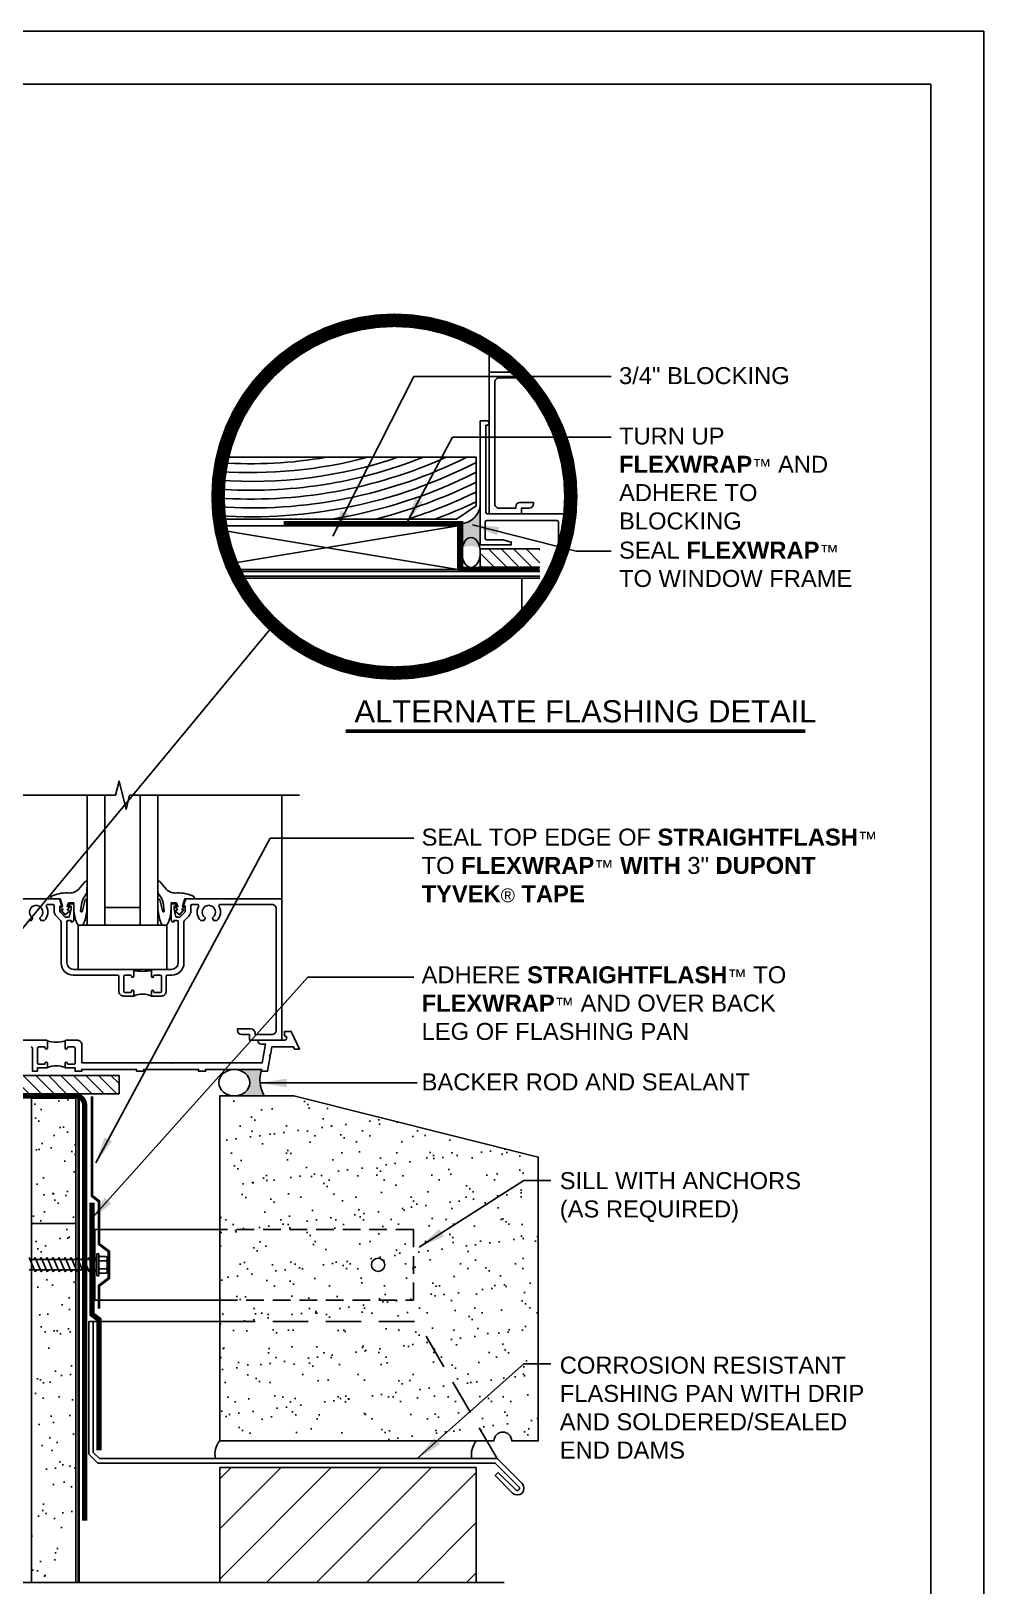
# Model space of a CAD drawing. Extents: x 0 to 848, y 0 to 627.
# Drawn here: x 12.04 to 25.5, y 11.03 to 33 of the extents above; entities that cross this region are included whole.
import ezdxf
from ezdxf.enums import TextEntityAlignment as Align

# ---------------------------------------------------------------- set-up
doc = ezdxf.new("R2010")
doc.units = 0
doc.header["$LTSCALE"] = 2
doc.header["$MEASUREMENT"] = 0
for name, pattern in [('CENTER', [2, 1.25, -0.25, 0.25, -0.25]), ('DASHED', [0.75, 0.5, -0.25]), ('DASHED2', [0.375, 0.25, -0.125]), ('HIDDEN', [0.375, 0.25, -0.125])]:
    doc.linetypes.add(name, pattern=pattern)
doc.layers.get('0').update_dxf_attribs({"linetype": 'CONTINUOUS'})
doc.layers.get('DEFPOINTS').update_dxf_attribs({"linetype": 'CONTINUOUS'})
for name, color, linetype in [('8X11-TTB$0$B', 7, 'CONTINUOUS'), ('A-ANNO-TXT0', 252, 'CONTINUOUS'), ('A-BACKER_ROD', 252, 'CONTINUOUS'), ('A-DENSGLASS', 7, 'CONTINUOUS'), ('A-FASTENERS', 8, 'CONTINUOUS'), ('A-GLAZING', 252, 'CONTINUOUS'), ('A-GYP_BOARD', 252, 'CONTINUOUS'), ('A-MASONRY', 13, 'CONTINUOUS'), ('A-METAL_STUD', 252, 'CONTINUOUS'), ('A-SEALANT', 252, 'CONTINUOUS'), ('A-WINDOW_FRAME', 252, 'CONTINUOUS'), ('A-WINDOW_GASKET', 252, 'CONTINUOUS'), ('A-WOOD_FINISH', 252, 'CONTINUOUS'), ('A-WOOD_FRAMING', 252, 'CONTINUOUS'), ('DUPONT_FLASHING', 251, 'CENTER'), ('FLASHING', 124, 'CONTINUOUS'), ('HATCH', 252, 'CONTINUOUS'), ('TEXT', 7, 'CONTINUOUS'), ('TYVEK', 160, 'DASHED'), ('TYVEK_TAPE', 130, 'CONTINUOUS')]:
    doc.layers.add(name, color=color, linetype=linetype)
doc.styles.add('DETAILS', font='sanss___.ttf', dxfattribs={"height": 1})
doc.styles.get("Standard").update_dxf_attribs({"font": 'ARIAL.TTF', "height": 0.09375})
doc.styles.add('SWISSBT', font='swiss.ttf')
doc.dimstyles.new('ARCH_1_1-2_IN', dxfattribs={"dimscale": 0, "dimtxt": 0.09375, "dimasz": 0.09375, "dimexe": 0.0625, "dimexo": 0.0625, "dimgap": 0.0625, "dimtad": 1, "dimdec": 4, "dimlfac": 8, "dimzin": 3, "dimtxsty": 'STANDARD', "dimblk1": 'ARCHTICK', "dimblk2": 'ARCHTICK', "dimsah": 1, "dimcen": 0.0625, "dimdle": 0.0625, "dimclrd": 256, "dimclre": 256, "dimclrt": 256, "dimazin": 3, "dimtfac": 1, "dimtdec": 4, "dimtmove": 0, "dimatfit": 3, "dimtolj": 1, "dimtzin": 0})

# ---------------------------------------------------------------- blocks, each defined once
blk = doc.blocks.new('DETAIL_TITLE')
at = {"color": 0, "linetype": 'BYBLOCK'}
blk.add_lwpolyline([(0.34375, 0), (0.59375, 0)], dxfattribs=at)
at = {"color": 0, "linetype": 'BYBLOCK', "style": 'SWISSBT'}
for tag, p in [('TITLE 1', (0.34375, 0.3125)), ('TITLE 2', (0.34375, 0.0625))]:
    blk.add_attdef(tag, p, '', height=0.15625, dxfattribs=at)
blk.add_attdef('SCALE', text='', height=0.09375, dxfattribs=at).set_placement((0.34375, -0.0625), align=Align.TOP_LEFT)

msp = doc.modelspace()

# ---------------------------------------------------------------- hatches: boundary and pattern name
at = {"layer": 'A-ANNO-TXT0', "linetype": 'CONTINUOUS'}
h = msp.add_hatch(dxfattribs=at)
h.set_pattern_fill('AR-SAND', color=256, scale=0.25, style=0)
h.set_pattern_definition([(37.50000000000001, (-3.3065503154628, 9.334180877634267), (-0.01574833952740204, 0.4817059422532897), [0, -0.38, 0, -0.425, 0, -0.40625]), (7.499999999999999, (-3.3065503154628, 9.334180877634267), (0.4424441763169318, 0.7055365163074351), [0, -0.205, 0, -0.3425, 0, -0.13125]), (327.5, (-3.614050315462801, 9.334180877634267), (0.7785354654378738, 0.001414763384241124), [0, -0.125, 0, -0.45, 0, -0.5875]), (317.5, (-3.614050315462801, 9.334180877634267), (0.7515316511430733, 0.2194188912335623), [0, -0.0625, 0, -0.295, 0, -0.3375])])
h.paths.add_polyline_path([(12.66802850732847, 15.47255728246718), (12.66339392349869, 15.46567448588543), (12.65115102931827, 15.49538334819), (12.59902513950601, 15.49538334819), (12.57902044937782, 15.46567448588543), (12.56677644814431, 15.49538334819), (12.51465178074091, 15.49538334819), (12.4946393458622, 15.46567448588532), (12.48239755873442, 15.49538334819023), (12.43027067722551, 15.49538334819023), (12.41025824234657, 15.46567448588566), (12.39801645521857, 15.49538334819023), (12.34588957370966, 15.49538334819023), (12.32587713883095, 15.46567448588554), (12.31363535170271, 15.49538334819012), (12.26150847019426, 15.49538334819012), (12.24149603531532, 15.46567448588543), (12.22925424818709, 15.49538334819023), (12.17712736667863, 15.49538334819023), (12.15711493179947, 15.46567448588566), (12.14487314467146, 15.49538334819023), (12.09274626316301, 15.49538334819023), (12.07273382828384, 15.46567448588566), (12.06049204115607, 15.49538334819023), (12.0430285073287, 15.49538334819034), (12.0430285073287, 11.07751068259087), (12.6680285073287, 11.07751068259087)])
h.paths.add_polyline_path([(12.6680285073287, 17.92126068259178), (12.0430285073287, 17.92126068259178), (12.0430285073287, 15.64075383158867), (12.05272109109364, 15.64075383158878), (12.07274908707313, 15.67041691752617), (12.08497201166301, 15.64075383158867), (12.1371021946095, 15.64075383158867), (12.15713019058876, 15.67041691752594), (12.16935311517864, 15.64075383158867), (12.22148329812512, 15.64075383158867), (12.24151129410438, 15.67041691752594), (12.25373421869426, 15.64075383158867), (12.30586440164029, 15.64075383158867), (12.32589239761978, 15.67041691752617), (12.33811532220966, 15.64075383158855), (12.39024550515592, 15.64075383158844), (12.41027350113563, 15.67041691752628), (12.42249642572574, 15.64075383158855), (12.47461908269975, 15.64075383158855), (12.49463934586197, 15.67041691752628), (12.50686448114561, 15.64075383158855), (12.5589924533981, 15.64075383158844), (12.57902044937759, 15.67041691752617), (12.59124447931458, 15.64075383158855), (12.64337366033647, 15.64075383158855), (12.66802850732847, 15.67728376324716)])
at = {"layer": 'A-MASONRY'}
h = msp.add_hatch(dxfattribs=at)
h.set_pattern_fill('ANSI31', color=256, scale=4, style=0)
h.set_pattern_definition([(45, (-1589.356746351743, -571.8714273255671), (-0.3535533905932737, 0.3535533905932738), [])])
h.paths.add_polyline_path([(14.7028933719007, 11.07751068259087), (18.3278933719007, 11.07751068259087), (18.3278933719007, 12.70251068259189), (14.7028933719007, 12.70251068259189)])
at = {"layer": 'HATCH'}
h = msp.add_hatch(color=7, dxfattribs=at)
h.dxf.hatch_style = 1
edge = h.paths.add_edge_path()
edge.add_arc((18.097462862032, 26.32949005288891), 0.2889880219003743, 271.59419064919456, 353.6453097169782, ccw=False)
edge.add_line((18.10550259139768, 26.04061388642027), (18.10550259139768, 25.74167624474627))
edge.add_line((18.10550259139768, 25.74167624474627), (18.14150359630371, 25.74167624474627))
edge.add_ellipse((18.25382376387893, 25.63271722783931), major_axis=(0, -0.2123889895917728), ratio=0.6160936501337699, start_angle=120.8649546984258, end_angle=239.1350453015742, ccw=False)
edge.add_line((18.36614393145414, 25.74167624474627), (18.38467527172475, 25.74167624474627))
edge.add_line((18.38467527172475, 25.74167624474627), (18.38467527172475, 26.29750398529104))
h = msp.add_hatch(dxfattribs=at)
h.set_pattern_fill('ANSI31', color=256, angle=90, style=0)
h.set_pattern_definition([(135, (-1581.926422967397, -546.1228898007553), (-0.08838834764831845, -0.08838834764831843), [])])
h.paths.add_polyline_path([(19.22495167427246, 25.68257934536247), (18.38467527172475, 25.68257934536258), (18.38467527172452, 25.42382624474637), (19.22495167427292, 25.42382624474637)])
h = msp.add_hatch(dxfattribs=at)
h.set_pattern_fill('ANSI31', color=256, angle=90, style=0)
h.set_pattern_definition([(135, (-1588.356746351743, -591.1819520058964), (-0.08838834764831845, -0.08838834764831843), [])])
h.paths.add_polyline_path([(13.28091699896709, 18.24251378320788), (13.28091699896709, 17.98376068259178), (10.8045517907567, 17.98376068259178), (10.8045517907567, 18.24251378320788)])
h = msp.add_hatch(color=7, dxfattribs=at)
h.dxf.hatch_style = 1
edge = h.paths.add_edge_path()
edge.add_ellipse((14.90911992719634, 18.14001068259178), major_axis=(0.2173511991718442, 0), ratio=0.8626591466456877, start_angle=-90, end_angle=90, ccw=False)
edge.add_line((14.90911992719703, 17.95251068259178), (15.33158773348828, 17.95251068259178))
edge.add_arc((15.7352882222965, 18.1807705414151), 0.463763568873207, 161.5539522798519, 209.4846354654234, ccw=False)
edge.add_line((15.29535188737805, 18.32751068259178), (14.90911992719793, 18.32751068259178))
h = msp.add_hatch(dxfattribs=at)
h.set_pattern_fill('AR-SAND', color=256, scale=0.25, style=0)
h.set_pattern_definition([(37.50000000000001, (-1588.481746351743, -591.1819520058964), (-0.01574833952740204, 0.4817059422532897), [0, -0.38, 0, -0.425, 0, -0.40625]), (7.499999999999999, (-1588.481746351743, -591.1819520058964), (0.4424441763169318, 0.7055365163074351), [0, -0.205, 0, -0.3425, 0, -0.13125]), (327.5, (-1588.789246351743, -591.1819520058964), (0.7785354654378738, 0.001414763384241069), [0, -0.125, 0, -0.45, 0, -0.5875]), (317.5, (-1588.789246351743, -591.1819520058964), (0.7515316511430734, 0.2194188912335623), [0, -0.0625, 0, -0.295, 0, -0.3375])])
edge = h.paths.add_edge_path()
edge.add_line((15.74913261877123, 17.95251068259178), (19.2028933719007, 17.08907049430947))
edge.add_line((19.2028933719007, 17.08907049430947), (19.2028933719007, 13.07751068259178))
edge.add_line((19.2028933719007, 13.07751068259178), (18.8278933719007, 13.07751068259178))
edge.add_arc((18.7028933719007, 13.07751068259178), 0.125, 0, 180)
edge.add_line((18.5778933719007, 13.07751068259178), (14.7028933719007, 13.07751068259178))
edge.add_line((14.7028933719007, 13.07751068259178), (14.7028933719007, 17.95251068259178))
edge.add_line((14.7028933719007, 17.95251068259178), (15.74913261877123, 17.95251068259178))

# ---------------------------------------------------------------- linework, layer by layer
at = {"layer": '8X11-TTB$0$B', "color": 7}
for p, q in [((0.7499999999999893, 32.25), (24.75, 32.25000000000001)), ((24.75, 32.25000000000001), (24.75, 0.7499999999999964))]:
    msp.add_line(p, q, dxfattribs=at)
at = {"layer": 'A-ANNO-TXT0', "linetype": 'DASHED2', "ltscale": 0.125, "const_width": 0.1927001371062685, "flags": 128}
msp.add_lwpolyline([(17.17093420331571, 23.92850604990942, 0.9999999999999999), (17.17093420331571, 28.9134124639311, 0.9999999999999999)], format="xyb", close=True, dxfattribs=at)
at = {"layer": 'A-ANNO-TXT0', "elevation": 2.979996827461486e-09}
msp.add_lwpolyline([(10.82984688737815, 22.20068049545741), (13.22983688737804, 22.20068049545741), (13.27985688737817, 22.40066049545739), (13.37983688737813, 22.00068049545736), (13.42983688737809, 22.20068049545741), (15.82984688737815, 22.20068049545741)], dxfattribs=at)
at = {"layer": 'A-BACKER_ROD'}
msp.add_ellipse((18.25382376387893, 25.63271722783931, 2.979996827461487e-09), major_axis=(0, -0.2123889895917728), ratio=0.6160936501337699, dxfattribs=at)
at = {"layer": 'A-BACKER_ROD', "extrusion": (0, 0, -1)}
msp.add_ellipse((14.90911992719634, 18.14001068259178, 2.979996827461446e-09), major_axis=(0.2173511991718442, 0), ratio=0.8626591466456877, dxfattribs=at)
at = {"layer": 'A-DENSGLASS', "elevation": 2.979996827461446e-09}
msp.add_lwpolyline([(12.6680285073287, 11.07751068259087), (12.6680285073287, 17.92126068259178), (12.0430285073287, 17.92126068259178), (12.0430285073287, 11.07751068259087)], dxfattribs=at)
at = {"layer": 'A-FASTENERS'}
for p, q in [((14.7028933719007, 16.06552800151054, 2.979996827461446e-09), (12.94001204275719, 16.06552800151054, 2.979996827461446e-09)), ((12.96429882747942, 15.64075383158844, 2.979996827461446e-09), (12.01054142599459, 15.64075383158867, 2.979996827461446e-09)), ((12.09702061300631, 15.46567448588554, 2.979996827461446e-09), (12.01265476827975, 15.67041691752617, 2.979996827461446e-09)), ((12.07727573995943, 15.64115056010429, 2.979996827461446e-09), (12.09703587179537, 15.67041691752617, 2.979996827461446e-09)), ((12.18140171652193, 15.46567448588554, 2.979996827461446e-09), (12.09703587179537, 15.67041691752617, 2.979996827461446e-09)), ((12.16165684347506, 15.64115056010429, 2.979996827461446e-09), (12.181416975311, 15.67041691752617, 2.979996827461446e-09)), ((12.26578282003756, 15.46567448588554, 2.979996827461446e-09), (12.181416975311, 15.67041691752617, 2.979996827461446e-09)), ((12.24603794699068, 15.64115056010429, 2.979996827461446e-09), (12.26579807882662, 15.67041691752617, 2.979996827461446e-09)), ((12.35016392355318, 15.46567448588554, 2.979996827461446e-09), (12.26579807882662, 15.67041691752617, 2.979996827461446e-09)), ((12.33041905050631, 15.64115056010429, 2.979996827461446e-09), (12.35017918234225, 15.67041691752617, 2.979996827461446e-09)), ((12.43454502706881, 15.46567448588554, 2.979996827461446e-09), (12.35017918234225, 15.67041691752617, 2.979996827461446e-09)), ((12.41480015402193, 15.64115056010429, 2.979996827461446e-09), (12.43456028585787, 15.67041691752617, 2.979996827461446e-09)), ((12.51892613058443, 15.46567448588554, 2.979996827461446e-09), (12.43456028585787, 15.67041691752617, 2.979996827461446e-09)), ((12.49917362814303, 15.64115056010429, 2.979996827461446e-09), (12.51892613058443, 15.67041691752617, 2.979996827461446e-09)), ((12.60330723410006, 15.46567448588554, 2.979996827461446e-09), (12.51892613058443, 15.67041691752617, 2.979996827461446e-09)), ((12.58354710226412, 15.64115056010429, 2.979996827461446e-09), (12.60330723410006, 15.67041691752617, 2.979996827461446e-09)), ((12.68768070822115, 15.46567448588554, 2.979996827461446e-09), (12.60330723410006, 15.67041691752617, 2.979996827461446e-09)), ((12.66792820577975, 15.64115056010429, 2.979996827461446e-09), (12.68768070822115, 15.67041691752617, 2.979996827461446e-09)), ((12.77205418234225, 15.46567448588554, 2.979996827461446e-09), (12.68768070822115, 15.67041691752617, 2.979996827461446e-09)), ((12.75230167990084, 15.64115056010429, 2.979996827461446e-09), (12.77205418234225, 15.67041691752617, 2.979996827461446e-09)), ((12.85642765646334, 15.46567448588554, 2.979996827461446e-09), (12.77205418234225, 15.67041691752617, 2.979996827461446e-09)), ((12.83667515402193, 15.64115056010429, 2.979996827461446e-09), (12.85642765646334, 15.67041691752617, 2.979996827461446e-09)), ((12.94080113058443, 15.46567448588554, 2.979996827461446e-09), (12.85642765646334, 15.67041691752617, 2.979996827461446e-09)), ((12.92104862814303, 15.64115056010429, 2.979996827461446e-09), (12.94080113058443, 15.67041691752617, 2.979996827461446e-09)), ((12.96429882747965, 15.6133969162719, 2.979996827461446e-09), (12.94080113058443, 15.67041691752617, 2.979996827461446e-09)), ((12.96429882747942, 15.7202467820281, 2.979996827461446e-09), (12.96429882747942, 15.41080922099299, 2.979996827461446e-09)), ((12.96429882747942, 15.7202467820281, 2.979996827461446e-09), (12.9934356446894, 15.7202467820281, 2.979996827461446e-09)), ((12.9934356446894, 15.7202467820281, 2.979996827461446e-09), (12.9934356446894, 15.41080922099299, 2.979996827461446e-09)), ((12.9934356446894, 15.68505925151057, 2.979996827461446e-09), (13.0930450196894, 15.68505925151057, 2.979996827461446e-09)), ((12.9934356446894, 15.44599675151052, 2.979996827461446e-09), (12.9934356446894, 15.68505925151057, 2.979996827461446e-09)), ((12.9934356446894, 15.62030382124182, 2.979996827461446e-09), (13.0930450196894, 15.62030382124182, 2.979996827461446e-09)), ((13.11296689468954, 15.66513737651054, 2.979996827461446e-09), (13.11296689468954, 15.46591862651054, 2.979996827461446e-09)), ((12.01054142599459, 15.49538334819023, 2.979996827461446e-09), (12.96429882747942, 15.49538334819, 2.979996827461446e-09)), ((12.09702061300631, 15.46567448588554, 2.979996827461446e-09), (12.11673496847506, 15.49494084330742, 2.979996827461446e-09)), ((12.18140171652193, 15.46567448588554, 2.979996827461446e-09), (12.20111607199068, 15.49494084330742, 2.979996827461446e-09)), ((12.26578282003756, 15.46567448588554, 2.979996827461446e-09), (12.28549717550631, 15.49494084330742, 2.979996827461446e-09)), ((12.35016392355318, 15.46567448588554, 2.979996827461446e-09), (12.36987827902193, 15.49494084330742, 2.979996827461446e-09)), ((12.43454502706881, 15.46567448588554, 2.979996827461446e-09), (12.45425938253756, 15.49494084330742, 2.979996827461446e-09)), ((12.51892613058443, 15.46567448588554, 2.979996827461446e-09), (12.53864048605318, 15.49494084330742, 2.979996827461446e-09)), ((12.60330723410006, 15.46567448588554, 2.979996827461446e-09), (12.62301396017428, 15.49494084330742, 2.979996827461446e-09)), ((12.68768070822115, 15.46567448588554, 2.979996827461446e-09), (12.70738743429537, 15.49494084330742, 2.979996827461446e-09)), ((12.77205418234225, 15.46567448588554, 2.979996827461446e-09), (12.791768537811, 15.49494084330742, 2.979996827461446e-09)), ((12.85642765646334, 15.46567448588554, 2.979996827461446e-09), (12.87614201193209, 15.49494084330742, 2.979996827461446e-09)), ((12.94080113058443, 15.46567448588554, 2.979996827461446e-09), (12.96051548605318, 15.49494084330742, 2.979996827461446e-09)), ((12.96429882747942, 15.41080922099299, 2.979996827461446e-09), (12.9934356446894, 15.41080922099299, 2.979996827461446e-09)), ((12.9934356446894, 15.51075218177893, 2.979996827461446e-09), (13.0930450196894, 15.51075218177893, 2.979996827461446e-09)), ((13.0930450196894, 15.44599675151052, 2.979996827461446e-09), (12.9934356446894, 15.44599675151052, 2.979996827461446e-09)), ((14.7028933719007, 15.06552800151054, 2.979996827461446e-09), (12.94001204275719, 15.06552800151054, 2.979996827461446e-09))]:
    msp.add_line(p, q, dxfattribs=at)
at = {"layer": 'A-FASTENERS', "elevation": 2.979996827461446e-09}
msp.add_lwpolyline([(12.94001204275719, 16.06552800151054), (12.87751204275719, 16.06552800151054), (12.87751204275719, 15.06552800151054), (12.94001204275719, 15.06552800151054)], close=True, dxfattribs=at)
at = {"layer": 'A-FASTENERS', "linetype": 'DASHED2', "ltscale": 0.5, "elevation": 2.979996827461446e-09}
msp.add_lwpolyline([(14.7028933719007, 15.06552800151054), (17.44001204275719, 15.06552800151054), (17.44001204275719, 16.06552800151054), (14.7028933719007, 16.06552800151054)], dxfattribs=at)
at = {"layer": 'A-FASTENERS'}
msp.add_circle((16.94001204275719, 15.56552800151054, 2.979996827461446e-09), 0.09375, dxfattribs=at)
for centre, start, end in [((13.0930450196894, 15.66513737651054, 2.979996827461446e-09), 0, 90), ((13.0930450196894, 15.64022569624184, 2.979996827461446e-09), 270, 0), ((13.0930450196894, 15.6003819462418, 2.979996827461446e-09), 0, 90), ((13.0930450196894, 15.53067405677895, 2.979996827461446e-09), 270, 0), ((13.0930450196894, 15.4908303067789, 2.979996827461446e-09), 0, 90), ((13.0930450196894, 15.46591862651054, 2.979996827461446e-09), 270, 0)]:
    msp.add_arc(centre, 0.019921875, start, end, dxfattribs=at)
at = {"layer": 'A-GLAZING'}
for p, q in [((12.82840527484336, 20.36405568259171, 2.979996827461486e-09), (12.82840527484336, 22.20067049545743, 2.979996827461486e-09)), ((13.07840527484336, 20.36405568259171, 2.979996827461486e-09), (13.07840527484336, 22.20067049545743, 2.979996827461486e-09)), ((13.57840527484336, 20.36405568259171, 2.979996827461486e-09), (13.57840527484336, 22.20067049545743, 2.979996827461486e-09)), ((13.82840527484336, 20.36405568259171, 2.979996827461486e-09), (13.82840527484336, 22.20067049545743, 2.979996827461486e-09))]:
    msp.add_line(p, q, dxfattribs=at)
at = {"layer": 'A-GYP_BOARD', "linetype": 'CONTINUOUS'}
msp.add_line((11.68169397535345, 11.07751068259094, 2.979996827461446e-09), (18.72106019616268, 11.07751068259095, 2.979996827461446e-09), dxfattribs=at)
at = {"layer": 'A-MASONRY'}
for p, q in [((18.3278933719007, 12.70251068259189, 2.979996827461486e-09), (14.7028933719007, 12.70251068259189, 2.979996827461486e-09)), ((14.7028933719007, 12.70251068259189, 2.979996827461486e-09), (14.7028933719007, 11.07751068259087, 2.979996827461486e-09)), ((18.3278933719007, 11.07751068259087, 2.979996827461486e-09), (18.3278933719007, 12.70251068259189, 2.979996827461486e-09))]:
    msp.add_line(p, q, dxfattribs=at)
for centre, end in [((14.9266121293324, 12.89001068259178, 2.979996827461486e-09), 192.3635243882157), ((18.5516121293324, 12.89001068259178, 2.979996827461486e-09), 192.3635243881939)]:
    msp.add_arc(centre, 0.2919012374533256, 140.0334297092306, end, dxfattribs=at)
at = {"layer": 'A-METAL_STUD', "linetype": 'CONTINUOUS'}
msp.add_line((12.0430285073287, 16.14798729594567, 2.979996827461446e-09), (12.6680285073287, 16.14798729594567, 2.979996827461446e-09), dxfattribs=at)
at = {"layer": 'A-METAL_STUD', "elevation": 2.979996827461446e-09}
for points in [[(14.91494198953274, 25.36132624474637), (19.22495167427292, 25.36132624474637)], [(19.22495167427292, 25.29882624474637), (14.94536899597438, 25.29882624474625)], [(15.05024796061093, 25.26757624474614), (19.22495167427292, 25.26757624474614)]]:
    msp.add_lwpolyline(points, dxfattribs=at)
at = {"layer": 'A-METAL_STUD', "linetype": 'DASHED', "elevation": 2.979996827461446e-09}
msp.add_lwpolyline([(14.96140243926106, 25.26757624474614), (18.97335189167529, 25.26757624474614), (18.97335189167529, 24.69944438163533)], dxfattribs=at)
at = {"layer": 'A-SEALANT'}
for centre, radius, start, end in [((18.097462862032, 26.32949005288891, 2.979996827461446e-09), 0.2889880219003736, 271.5941906491946, 353.645309717589), ((13.61234688737818, 20.19217557242918, 2.979996827461486e-09), 0.4796878163860037, 254.8951551123628, 285.1048448876372), ((13.61234688737841, 19.08618433836547, 2.979996827461486e-09), 0.3046970014300712, 65.77986063325572, 114.2201393668222), ((12.39354432732534, 19.19217557243032, 2.979996827461486e-09), 0.4796878163871012, 254.8951551123981, 285.1048448876018), ((12.3941396031712, 18.07834862162146, 2.979996827461487e-09), 0.3019352373051956, 65.66792380673725, 114.3320761931663), ((15.7352882222965, 18.18077054141499, 2.979996827461486e-09), 0.4637635688732312, 161.553952279852, 209.4846354654111)]:
    msp.add_arc(centre, radius, start, end, dxfattribs=at)
at = {"layer": 'A-WINDOW_FRAME'}
for p, q in [((18.50967027172464, 28.52336471930847, 2.979996827461486e-09), (18.50967027172464, 26.1791212447463, 2.979996827461486e-09)), ((15.57934688737805, 22.20068049545741, 2.979996827461486e-09), (15.57934688737805, 18.73905568259171, 2.979996827461486e-09)), ((13.57840527484336, 20.61405568259171, 2.979996827461486e-09), (13.07840527484336, 20.61405568259171, 2.979996827461486e-09)), ((13.82840527484336, 20.36405568259171, 2.979996827461486e-09), (12.82840527484336, 20.36405568259171, 2.979996827461486e-09))]:
    msp.add_line(p, q, dxfattribs=at)
at = {"layer": 'A-WINDOW_FRAME', "elevation": 2.979996827461486e-09}
for points in [[(18.93761805507233, 28.17912624474629), (18.50967527172475, 28.17912624474629), (18.50967527172475, 26.17912624474629), (18.96467527172467, 26.17912624474629), (18.96467527172467, 26.25912624474633), (19.07267527172485, 26.25912624474633, 0.4142135623731034), (19.13467527172475, 26.32112624474622), (19.13467527172475, 26.33912624474625), (18.94467527172469, 26.33912624474625, 0.414213562373095), (18.88467527172475, 26.27912624474631), (18.88467527172475, 26.25912624474633), (18.64967527172485, 26.25912624474633, -0.4142135623730908), (18.58967527172467, 26.31912624474627), (18.58967527172467, 28.0391262447463, -0.4142135623731036), (18.64967527172485, 28.09912624474624), (19.01377943558828, 28.09912624474624)], [(19.69886771167194, 26.16912624474629), (19.68886771167195, 26.17912624474629), (18.48467527172465, 26.17912624474629, -0.4142135623731099), (18.46467527172467, 26.19912624474627), (18.46467527172467, 27.42967624474626), (18.4786752717248, 27.42967624474626, 0.9999999999999999), (18.4786752717248, 27.49167624474627), (18.38467527172475, 27.49167624474627), (18.38467527172475, 25.74167624474627), (18.82217527172475, 25.74167624474627), (18.82217527172475, 25.78019221463559), (18.70467527172468, 25.81167624474632), (18.47467527172466, 25.81167624474632, -0.414213562373095), (18.45467527172468, 25.8316762447463), (18.45467527172468, 26.06512624474625, -0.4142135623731341), (18.47467527172466, 26.08512624474623), (19.46786771167194, 26.08512624474635, -0.414213562373108), (19.48786771167192, 26.06512624474637), (19.48786771167192, 25.74167624474627), (19.55786771167186, 25.74167624474627), (19.55786771167186, 25.79012624474639), (19.58223524215146, 25.79012624474639)], [(19.59476505572843, 25.84012624474634), (19.57786771167184, 25.84012624474634, -0.414213562373095), (19.55786771167186, 25.86012624474633), (19.55786771167186, 26.06512624474637, -0.414213562373108), (19.57786771167184, 26.08512624474635), (19.64065871772482, 26.08512624474635)], [(13.48734688737818, 19.72906068259171), (13.47734688737819, 19.7390606825917), (12.64184688737805, 19.7390606825917, -0.4142135623730963), (12.54184688737814, 19.83906068259172), (12.54184688737814, 20.41056068259174, -0.4142135623730941), (12.56184688737812, 20.43056068259172), (12.60384688737804, 20.43056068259172), (12.60384688737804, 20.40856068259167, 0.4142135623730984), (12.64185188737815, 20.44656568259167), (12.64185188737815, 20.64856068259168, 0.414213562373108), (12.62185188737817, 20.66856068259166), (12.59285188737817, 20.66856068259166, 0.414213562373095), (12.57285188737819, 20.64856068259168), (12.57285188737819, 20.63656068259174), (12.60185188737819, 20.63656068259174), (12.60185188737819, 20.59856068259172), (12.57941483939294, 20.49640244877538, -0.3541185725306732), (12.55985188737804, 20.48056068259167), (12.51790188737823, 20.48056068259167), (12.45122421784845, 20.54718301306197, -0.198912367379654), (12.44390188737816, 20.56486068259166), (12.44390188737816, 20.63656068259174), (12.47290188737816, 20.63656068259174), (12.43687158434795, 20.7390606825917), (11.07935188737815, 20.7390606825917)], [(11.99660437084913, 20.43106068259171), (12.04056985507532, 20.43106068259171), (12.05759052497729, 20.46054134764053, 0.3865446749097419), (12.05473232964778, 20.47368604620728, -3.127286275187371), (12.16497144510845, 20.47368604620728, 0.3865446749096684), (12.16211324977917, 20.46054134764053), (12.17913391968091, 20.43106068259171), (12.2230994039071, 20.43106068259171, 0.3397540095737777), (12.25498930997833, 20.62954716907815, -0.5680984128594625), (12.27258172483903, 20.65906068259166), (12.34390188737825, 20.65906068259166, -0.4142135623731341), (12.36390188737823, 20.63906068259168), (12.36390188737823, 20.5648606856371, 0.1990202627215713), (12.39468650482127, 20.49058365694101), (12.45451721655832, 20.43080260163801, -0.1990202627215655), (12.46184688737821, 20.41311759480551), (12.46184688737821, 19.82906068259173, 0.414213562373095), (12.63184688737806, 19.65906068259166), (13.25634688737819, 19.65906068259166, -0.4142135623731015), (13.27634688737817, 19.63906068259168), (13.27634688737817, 19.43406068259164, 0.4142135623731173), (13.3463468873781, 19.3640606825917), (13.48734688737818, 19.3640606825917), (13.48734688737818, 19.42956068259163, 0.9999999999999999), (13.45634688737823, 19.42956068259163), (13.45634688737823, 19.42906068259164, -0.4142135623730862), (13.44134688737813, 19.41406068259165), (13.3613468873782, 19.41406068259165, -0.4142135623731037), (13.3463468873781, 19.42906068259164), (13.3463468873781, 19.64406068259167, -0.414213562373095), (13.3613468873782, 19.65906068259166), (13.44135098601419, 19.65906068259166, -0.4190234982698032), (13.4563489702914, 19.64381478095233, 1.008230869162925), (13.48734688737818, 19.64356068259168), (13.48734688737818, 19.72906068259171)], [(13.73734688737818, 19.72906068259171), (13.73734688737818, 19.64356068259168, 0.9999999999999999), (13.76834688737813, 19.64356068259168), (13.76834688737813, 19.64406068259167, -0.414213562373095), (13.78334688737823, 19.65906068259166), (13.86334688737816, 19.65906068259166, -0.4142135623730693), (13.87834688737803, 19.64406068259167), (13.87834688737826, 19.42906068259164, -0.414213562373095), (13.86334688737816, 19.41406068259165), (13.78334278874217, 19.41406068259165, -0.4190234982697423), (13.76834480446473, 19.42930658423099, 1.008230869162796), (13.73734688737818, 19.42956068259163), (13.73734688737818, 19.3640606825917), (13.87835188737813, 19.3640606825917, 0.4142135623731173), (13.94835188737807, 19.43406068259164), (13.94835188737807, 19.64406068259167, -0.4142135623730864), (13.96335188737817, 19.65906068259166), (14.02685188737814, 19.65906068259166, 0.4142135623730858), (14.19685188737822, 19.82906068259173), (14.19685188737822, 20.41311759480551, -0.1990202627215653), (14.20418155819789, 20.43080260163801), (14.26401226993517, 20.49058365694101, 0.1990202627215716), (14.2947968873782, 20.5648606856371), (14.2947968873782, 20.63906068259168, -0.414213562373082), (14.31479688737818, 20.65906068259166), (14.3861170499174, 20.65906068259166, -0.5680984128616718), (14.4037094647781, 20.62954716907815, 0.3397540095737931), (14.4355993708491, 20.43106068259171), (14.4795648550753, 20.43106068259171), (14.49658552497726, 20.46054134764053, 0.3865446749096253), (14.49372732964775, 20.47368604620728, -3.127286275187395), (14.60396644510843, 20.47368604620728, 0.386544674909742), (14.60110824977914, 20.46054134764053), (14.61812891968088, 20.43106068259171), (14.6620944039073, 20.43106068259171, 0.3397540095737929), (14.6939843099783, 20.62954716907815, -0.5680984128595217), (14.71157672483901, 20.65906068259166), (15.43935188737805, 20.65906068259166, -0.414213562373095), (15.49935188737823, 20.59906068259171), (15.49935188737823, 18.87906068259169, -0.414213562373095), (15.43935188737805, 18.81906068259174), (15.20434688737805, 18.81906068259174), (15.20434688737805, 18.83906068259172, 0.414213562373095), (15.14434688737811, 18.89906068259167), (14.95434688737805, 18.89906068259167), (14.95434688737805, 18.88106068259164, 0.414213562373095), (15.01634688737818, 18.81906068259174), (15.12434688737812, 18.81906068259174), (15.12434688737812, 18.7390606825917), (15.57934688737805, 18.7390606825917), (15.57934688737805, 20.7390606825917), (14.22182719040848, 20.7390606825917), (14.18579688737805, 20.63656068259174), (14.21479688737804, 20.63656068259174), (14.21479688737804, 20.56486068259166, -0.198912367379654), (14.20747455690775, 20.54718301306197), (14.1407968873782, 20.48056068259167), (14.09884688737816, 20.48056068259167, -0.3541185725306731), (14.07928393536349, 20.49640244877538), (14.05684688737824, 20.59856068259172), (14.05684688737824, 20.63656068259174), (14.08584688737824, 20.63656068259174), (14.08584688737824, 20.64856068259168, 0.414213562373095), (14.06584688737826, 20.66856068259166), (14.03684688737826, 20.66856068259166, 0.414213562373095), (14.01684688737805, 20.64856068259168), (14.01684688737805, 20.44656568259167, 0.414213562373095), (14.05485188737816, 20.40856068259167), (14.05485188737816, 20.43056068259172), (14.09685188737808, 20.43056068259172, -0.414213562373095), (14.11685188737806, 20.41056068259174), (14.11685188737806, 19.83906068259172, -0.414213562373095), (14.01685188737815, 19.7390606825917), (13.74734688737817, 19.7390606825917), (13.73734688737818, 19.72906068259171)], [(12.26854432732534, 18.72906068259171), (12.25854432732535, 18.7390606825917), (11.05435188737806, 18.7390606825917, -0.4142135623731099)], [(12.03754432732535, 18.64506068259176, -0.414213562373108), (12.05754432732533, 18.62506068259178), (12.05754432732533, 18.30161068259169), (12.12754432732527, 18.30161068259169), (12.12754432732527, 18.3500606825918), (12.26854432732534, 18.3500606825918), (12.26854432732534, 18.41556068259173, 0.9999999999999999), (12.23754432732517, 18.41556068259173), (12.23754432732517, 18.41506068259174, -0.414213562373095), (12.22254432732529, 18.40006068259176), (12.14754432732525, 18.40006068259176, -0.414213562373095), (12.12754432732527, 18.42006068259174), (12.12754432732527, 18.62506068259178, -0.414213562373108), (12.14754432732525, 18.64506068259176), (12.22254432732529, 18.64506068259176, -0.414213562373095), (12.23754432732517, 18.63006068259178), (12.23754432732517, 18.62956068259179, 0.9999999999999999), (12.26854432732534, 18.62956068259179), (12.26854432732534, 18.72906068259171)], [(12.51854432732534, 18.72906068259182), (12.51854432732534, 18.62956068259179, 0.9999999999999999), (12.54954432732529, 18.62956068259179), (12.54954432732529, 18.63006068259178, -0.414213562373095), (12.56454432732517, 18.64506068259176), (12.63954432732521, 18.64506068259176, -0.4142135623730689), (12.65954432732519, 18.62506068259178), (12.65954432732519, 18.42006068259174, -0.414213562373095), (12.63954432732521, 18.40006068259176), (12.56454432732517, 18.40006068259176, -0.414213562373095), (12.54954432732529, 18.41506068259174), (12.54954432732529, 18.41556068259173, 0.9999999999999999), (12.51854432732534, 18.41556068259173), (12.51854432732534, 18.3500606825918), (12.65954432732519, 18.3500606825918), (12.65954432732519, 18.3015606825917), (12.75354432732524, 18.3015606825917), (12.75354432732524, 18.32751068259167), (13.52854432732511, 18.32751068259167), (13.52854432732511, 18.3015606825917), (13.62854432732524, 18.3015606825917), (13.62854432732524, 18.32751068259167), (14.40354432732511, 18.32751068259167), (14.40354432732511, 18.3015606825917), (14.50354432732524, 18.3015606825917), (14.50354432732524, 18.32751068259167), (15.29535188737805, 18.32751068259167), (15.29535188737805, 18.3015606825917), (15.37823889141259, 18.3015606825917), (15.41592269287344, 18.51527614071132), (15.40781109711997, 18.52686070001802), (15.41939565642679, 18.53497229577148), (15.43880720928587, 18.64506068259176), (15.74581865312575, 18.64506068259176), (15.76039076744291, 18.61381068259176), (15.82935188737815, 18.61381068259176), (15.71265839592479, 18.8640606825917), (15.61894880348336, 18.8640606825917), (15.61894880348336, 18.80106068259171, -0.9999999999999999), (15.61894880348336, 18.73906068259181), (15.24135188737796, 18.73906068259181), (15.24135188737796, 18.73059971350916, 0.414213562373095), (15.28635188737803, 18.68559971350921), (15.35050523269115, 18.68559971350921), (15.30393921123118, 18.42151068259172), (14.02604432732528, 18.42151068259172), (14.01604432732529, 18.41151068259173), (14.0060443273253, 18.42151068259172), (12.75354432732524, 18.42151068259172), (12.75354432732524, 18.6770606825918, 0.4142135623731076), (12.69154432732535, 18.73906068259181), (12.52854432732533, 18.73906068259181), (12.51854432732534, 18.72906068259182)]]:
    msp.add_lwpolyline(points, format="xyb", dxfattribs=at)
at = {"layer": 'A-WINDOW_GASKET', "elevation": 2.979996827461486e-09}
for points in [[(12.45491667898955, 20.62505365442725), (12.48173320552837, 20.62992795502522), (12.44760308140735, 20.73716255270701), (12.38665643074728, 20.74203685158558), (12.31110156038835, 20.73905568259171), (12.32119210194674, 20.77006522521289, -0.1257100272134179), (12.55318350396874, 20.82180755280662, 0.2260837189018228), (12.70676906440053, 20.87152541145066), (12.80232437406016, 20.98246602961105, -0.6449762263124317), (12.82825866607823, 20.97072468713738), (12.82667892905033, 20.84148775150801, -0.1518691569180708), (12.81032615245385, 20.79705259715878), (12.77182296415867, 20.73712681789029, 0.02934546717884474), (12.75442807495574, 20.68524417469759), (12.73719778537225, 20.56345016486058, 0.6538117075652882), (12.75743859627505, 20.55646342789522), (12.80153034349746, 20.7217123453852, -0.8886355728344962), (12.82667892905033, 20.7196509144858), (12.82667892905033, 20.58540529409312, -0.06420464893641442), (12.78424646714075, 20.39678903738583, -0.6896355001773956), (12.68163773675269, 20.39678903738583, -0.07035608683589237), (12.64040527484326, 20.58540529409312), (12.64040527484326, 20.68110810442671), (12.56705851686661, 20.68110810442671), (12.54511772204933, 20.62749080472624), (12.58412357996281, 20.62261650584755), (12.54999345377064, 20.58605925652058), (12.58168571410192, 20.56412490726838), (12.52073906137093, 20.51050760928707), (12.4646681424324, 20.57631065704392), (12.48904680311057, 20.58605925652058)], [(14.20189387069718, 20.62505365442725), (14.17507734415813, 20.62992795502522), (14.20920746827937, 20.73716255270701), (14.27015411893944, 20.74203685158558), (14.34570898929815, 20.73905568259171), (14.33561844773976, 20.77006522521289, 0.1257100272134179), (14.10362704571776, 20.82180755280662, -0.2260837189018228), (13.95004148528619, 20.87152541145066), (13.85448617562656, 20.98246602961105, 0.6449762263124317), (13.82855188360827, 20.97072468713738), (13.83013162063639, 20.84148775150801, 0.1518691569180708), (13.84648439723264, 20.79705259715878), (13.88498758552782, 20.73712681789029, -0.02934546717884474), (13.90238247473076, 20.68524417469759), (13.91961276431425, 20.56345016486058, -0.6538117075652882), (13.89937195341145, 20.55646342789522), (13.85528020618926, 20.7217123453852, 0.8886355728344962), (13.83013162063639, 20.7196509144858), (13.83013162063639, 20.58540529409312, 0.06420464893641442), (13.87256408254575, 20.39678903738583, 0.6896355001773956), (13.97517281293381, 20.39678903738583, 0.07035608683589237), (14.01640527484324, 20.58540529409312), (14.01640527484324, 20.68110810442671), (14.08975203281989, 20.68110810442671), (14.1116928276374, 20.62749080472624), (14.07268696972392, 20.62261650584755), (14.10681709591586, 20.58605925652058), (14.07512483558457, 20.56412490726838), (14.13607148831557, 20.51050760928707), (14.1921424072541, 20.57631065704392), (14.16776374657593, 20.58605925652058)]]:
    msp.add_lwpolyline(points, format="xyb", close=True, dxfattribs=at)
msp.add_lwpolyline([(12.70434688737805, 19.73905568259171), (12.70434688737805, 20.36405568259171), (13.95434688737805, 20.36405568259171), (13.95434688737805, 19.73905568259171)], close=True, dxfattribs=at)
at = {"layer": 'A-WOOD_FINISH', "elevation": 2.979996827461446e-09}
msp.add_lwpolyline([(14.74144661324681, 26.977657594299), (18.32646914252132, 26.977657594299), (18.32646914252132, 26.29065901523246), (18.04830693293866, 26.102657594299), (18.04830693293866, 26.102657594299), (14.69888909031488, 26.102657594299)], dxfattribs=at)
at = {"layer": 'A-WOOD_FRAMING'}
for p, q in [((18.06627773600417, 25.39257624474637, 2.979996827461446e-09), (14.72373882511533, 25.94814029573844, 2.979996827461446e-09)), ((14.86409513973513, 25.47712848613698, 2.979996827461446e-09), (18.06627773600417, 26.00936388642027, 2.979996827461446e-09)), ((18.06627773600417, 26.00936388642027, 2.979996827461446e-09), (18.06627773600417, 25.39257624474637, 2.979996827461446e-09)), ((18.06627773600417, 25.39257624474637, 2.979996827461446e-09), (14.90052644931848, 25.39257624474637, 2.979996827461446e-09))]:
    msp.add_line(p, q, dxfattribs=at)
for points, elevation in [([(14.71270064237774, 26.00936388642027), (18.06627773600417, 26.00936388642027)], 2.979996827461446e-09), ([(19.22495167427292, 25.42382624474637), (18.38467527172475, 25.42382624474637), (18.38467527172475, 25.68257934536247), (19.22495167427292, 25.68257934536247)], 2.979996827461487e-09), ([(13.28091699896709, 18.24251378320788), (13.28091699896709, 17.98376068259178), (10.8045517907567, 17.98376068259178), (10.8045517907567, 18.24251378320788), (13.28091699896709, 18.24251378320788)], 2.979996827461487e-09)]:
    msp.add_lwpolyline(points, dxfattribs=dict(at, elevation=elevation))
at = {"layer": 'DEFPOINTS'}
for p, q in [((-5.329070518200751e-15, 33), (25.5, 33)), ((25.5, 33), (25.5, -3.552713678800501e-15))]:
    msp.add_line(p, q, dxfattribs=at)
at = {"layer": 'DUPONT_FLASHING'}
for p, q in [((18.14150359630371, 25.74167624474627, 2.979996827461486e-09), (18.06627773600417, 25.74167624474627, 2.979996827461486e-09)), ((18.38467527172475, 25.74167624474627, 2.979996827461486e-09), (18.36614393145414, 25.74167624474627, 2.979996827461486e-09))]:
    msp.add_line(p, q, dxfattribs=at)
at = {"layer": 'DUPONT_FLASHING', "linetype": 'CONTINUOUS', "const_width": 0.075, "elevation": 2.979996827461446e-09}
for points in [[(15.60526376997382, 26.04061388642027), (18.10550259139768, 26.04061388642027), (18.10550259139768, 25.39257624474637), (19.22495167427292, 25.39257624474637)], [(12.89861439352393, 16.4452503935611), (12.89861439352411, 14.86619646149644), (12.99742442218884, 14.79073268452227), (12.99742442218884, 12.94353184155013)]]:
    msp.add_lwpolyline(points, dxfattribs=at)
msp.add_lwpolyline([(6.14744102336067, 18.01501068259178), (7.918682937818176, 18.01501068259178), (8.121691330119575, 17.95251068259178), (12.66802850732847, 17.95251068259178, -0.414213562373095), (12.79302850732847, 17.82751068259178), (12.7930285073287, 11.95251068259178)], format="xyb", dxfattribs=at)
at = {"layer": 'FLASHING'}
msp.add_line((14.7028933719007, 14.76501068259178, 2.979996827461486e-09), (12.91652927951327, 14.76501068259178, 2.979996827461486e-09), dxfattribs=at)
at = {"layer": 'FLASHING', "linetype": 'HIDDEN'}
for p in [(14.7028933719007, 14.76501068259178, 2.979996827461486e-09), (18.62077610404026, 12.82751068259178, 2.979996827461486e-09)]:
    msp.add_line(p, (17.50215995748522, 14.76501068259189, 2.979996827461486e-09), dxfattribs=at)
at = {"layer": 'FLASHING', "elevation": 2.979996827461486e-09}
msp.add_lwpolyline([(18.63908193021689, 12.63242816111882), (18.88594114698526, 12.38556894435011, 0.9999999999948549), (18.93013532080954, 12.42976311817439), (18.59488775639261, 12.76501068259178), (12.97902927951327, 12.76501068259178), (12.85402927951327, 12.89001068259178), (12.85402927951327, 14.76501068259178), (12.91652927951327, 14.76501068259178), (12.91652927951327, 12.91589903024), (13.0049176271616, 12.82751068259167), (18.62077610404026, 12.82751068259178), (18.97432949463359, 12.47395729199856, -0.9999999999948549), (18.84174697316121, 12.34137477052583), (18.59488775639261, 12.588233987295)], format="xyb", close=True, dxfattribs=at)
at = {"layer": 'HATCH', "elevation": 2.979996827461486e-09}
msp.add_lwpolyline([(15.74913261877123, 17.95251068259178), (19.2028933719007, 17.08907049430947), (19.2028933719007, 13.07751068259178), (18.8278933719007, 13.07751068259178, 0.9999999999999999), (18.5778933719007, 13.07751068259178), (14.7028933719007, 13.07751068259178), (14.7028933719007, 17.95251068259178)], format="xyb", close=True, dxfattribs=at)
at = {"layer": 'HATCH'}
for radius, start, end in [(6.688203388961483, 265.9434574634585, 294.2691026655032), (6.563203388961483, 265.8858360139311, 291.7224717331375), (6.813203388961483, 266.0521860920068, 296.5044480675077), (6.438203388961483, 265.8818680822096, 288.7332419838708), (6.938203388961483, 266.2100149893129, 297.2311830891286), (6.313203388961483, 265.9347138928463, 285.0333599279037), (6.188203388961483, 266.0482511806563, 279.8418351927585), (7.063203388961483, 279.2106696252166, 296.7105784790155), (7.188203388961483, 284.0837461854604, 296.2103282082476), (7.313203388961483, 287.567412209447, 295.7292120674142), (7.438203388961483, 290.3902804733752, 295.2661093752642)]:
    msp.add_arc((15.15167270027655, 33.07479139285307), radius, start, end, dxfattribs=at)
at = {"layer": 'TEXT'}
msp.add_line((11.50896803294631, 19.82736421901383), (15.46461058751515, 24.60415362414052), dxfattribs=at)
msp.add_lwpolyline([(16.48214933615805, 23.10687543704695, 0.05, 0.05, 0), (22.9782559238804, 23.10687543704695, 0.05, 0.05, 0)], format="xyseb", dxfattribs=at)
at = {"layer": 'TYVEK', "const_width": 0.04, "elevation": 2.979996827461446e-09}
msp.add_lwpolyline([(12.7108644815434, 17.92126068259178), (12.7108644815434, 11.07751068259087)], dxfattribs=at)
at = {"layer": 'TYVEK_TAPE', "const_width": 0.0402796569648, "elevation": 2.979996827461446e-09}
msp.add_lwpolyline([(12.89861439352378, 17.9452503935611), (12.89861439352411, 16.5388745653314), (12.99742442218884, 16.46341078835722), (12.9974244221887, 15.86036006714153), (13.13561874837896, 15.75481748253097), (13.13561874837887, 15.37623852049004), (12.99742442218856, 15.27069593587945), (12.99742442218848, 14.9452503935611)], dxfattribs=at)

# ---------------------------------------------------------------- block references
at = {"layer": 'TEXT'}
ref = msp.add_blockref('DETAIL_TITLE', (15.91964933615805, 23.10687543704695), dxfattribs=dict(at, xscale=2, yscale=2, zscale=2))
ref.add_attrib('TITLE 2', 'ALTERNATE FLASHING DETAIL', (16.60714933615805, 23.23187543704695), dxfattribs={"layer": '0', "color": 0, "linetype": 'BYBLOCK', "height": 0.3125, "style": 'SWISSBT'})

# ---------------------------------------------------------------- texts
at = {"layer": 'TEXT', "char_height": 0.239999999976, "attachment_point": 1, "style": 'DETAILS'}
for s, insert, width in [('3/4" BLOCKING', (20.34486668210116, 28.25156016258894), 8.659857940904283), ('TURN UP {\\fSansSerif|b1|i0|c2|p2;FLEXWRAP\\fArial|b0|i0|c0|p32;\\H0.8125x;™} AND ADHERE TO BLOCKING', (20.34486668210116, 27.39827259218261), 3.714227143209735), ('SEAL {\\fSansSerif|b1|i0|c2|p2;FLEXWRAP\\fArial|b0|i0|c0|p32;\\H0.8125x;™} TO WINDOW FRAME', (20.34486668210116, 25.78519873903885), 3.474911760026652), ('SEAL TOP EDGE OF {\\fSansSerif|b1|i0|c2|p2;STRAIGHTFLASH\\fArial|b0|i0|c0|p32;\\H0.8125x;™} TO {\\fSansSerif|b1|i0|c2|p2;FLEXWRAP\\fArial|b0|i0|c0|p32;\\H0.8125x;™\\fSansSerif|b1|i0|c2|p2;\\H1.231x; WITH }3"{\\fSansSerif|b1|i0|c2|p2; DUPONT} {\\fSansSerif|b1|i0|c2|p2;TYVEK\\fArial|b0|i0|c0|p32;\\H0.8125x;®} {\\fSansSerif|b1|i0|c2|p2;TAPE}', (17.55519033616633, 21.73014455660383), 6.521350676943849), ('ADHERE {\\fSansSerif|b1|i0|c2|p2;STRAIGHTFLASH\\fArial|b0|i0|c0|p32;\\H0.8125x;™} TO {\\fSansSerif|b1|i0|c2|p2;FLEXWRAP\\fArial|b0|i0|c0|p32;\\H0.8125x;™} AND OVER BACK LEG OF FLASHING PAN', (17.55519033616633, 19.78448713050444), 5.464810160643191), ('BACKER ROD AND SEALANT', (17.55519033616633, 18.27092933260009), 8.659857940904283), ('SILL WITH ANCHORS (AS REQUIRED)', (19.50736814273364, 16.87561178031866), 3.771580595171821), ('CORROSION RESISTANT FLASHING PAN WITH DRIP AND SOLDERED/SEALED END DAMS', (19.50736814273364, 14.26836302584708), 4.682367512402402)]:
    msp.add_mtext(s, dxfattribs=dict(at, insert=insert, width=width))

# ---------------------------------------------------------------- leaders
at = {"layer": 'TEXT'}
for points, override in [([(16.29925905061305, 25.86480104452768), (17.44764064995911, 28.116796156158), (20.23501443654891, 28.116796156158)], {"dimscale": 4, "dimgap": 0.0625, "dimtad": 0}), ([(17.34376260958811, 26.04061388642027), (17.9907860402443, 27.26350858575167), (20.23501443654891, 27.26350858575167)], {"dimscale": 4, "dimtad": 0}), ([(18.27284276029968, 26.02488256640324), (19.7380994484954, 25.65043473260791), (20.23501443654891, 25.65043473260791)], {"dimscale": 4, "dimtad": 0}), ([(12.95028239466978, 17.00786973563767), (15.4169157205481, 21.59538055017289), (17.44533809061409, 21.59538055017289)], {"dimscale": 4, "dimtad": 0}), ([(12.87432760880165, 16.19543526390545), (15.94858290120851, 19.63000425284987), (17.44656276465571, 19.63000425284987)], {"dimscale": 4, "dimtad": 0}), ([(15.27367472315791, 18.13616532616915), (17.19490280217474, 18.13616532616915), (17.49084223174964, 18.13616532616915)], {"dimscale": 4, "dimtad": 0}), ([(17.52040313641169, 15.81782278770562), (18.9981288918168, 16.75704421688626), (19.38258666869137, 16.75704421688626)], {"dimscale": 4, "dimtad": 0}), ([(17.49458175781206, 12.82751068259178), (18.9981288918168, 14.16598841630436), (19.38258666869137, 14.16598841630436)], {"dimscale": 4, "dimtad": 0})]:
    msp.add_leader(points, dimstyle='ARCH_1_1-2_IN', override=override, dxfattribs=at)

doc.saveas('drawing.dxf')
